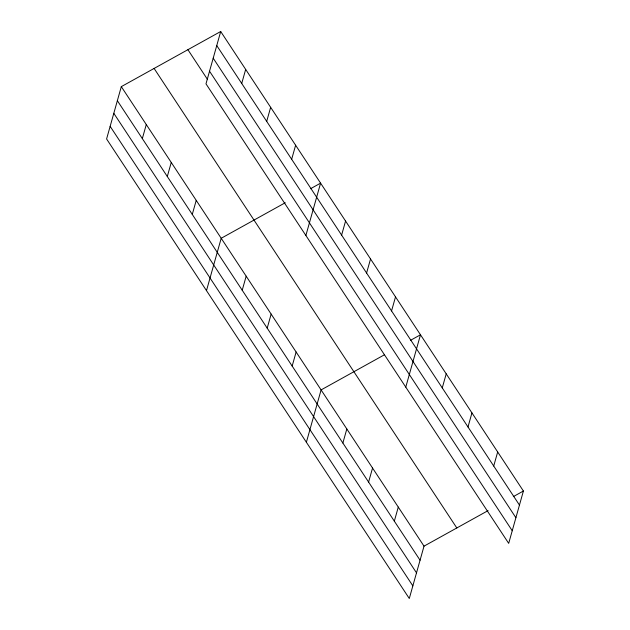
<?xml version="1.0" encoding="UTF-8"?>
<svg xmlns="http://www.w3.org/2000/svg" width="630" height="630" viewBox="0 0 630 630"><rect width="100%" height="100%" fill="white"/><g stroke="black" fill="none" stroke-linecap="round" stroke-linejoin="round"><path stroke-width="0.94" d="M220.705 31.5L205.986 83.845L508.694 543.367L523.404 491.03L220.705 31.5L121.306 86.633L106.596 138.97L409.295 598.5L424.014 546.155L488.069 510.623M142.333 138.6L146.286 124.543M167.304 176.51L171.258 162.453M192.276 214.42L196.229 200.364M241.723 83.467L245.676 69.41M206.49 290.619L221.201 238.274L285.256 202.742M266.695 121.377L270.648 107.32M242.219 290.241L246.173 276.184M291.666 159.288L295.62 145.231M267.199 328.151L271.144 314.094M305.881 235.486L320.591 183.141L310.503 188.74M292.17 366.061L296.116 352.005M341.618 235.116L345.571 221.051M306.377 442.26L321.095 389.915L384.308 354.855M366.589 273.026L370.542 258.969M342.87 443.032L346.823 428.975M391.561 310.936L395.514 296.88M368.597 482.092L372.55 468.035M405.775 387.135L420.486 334.79L410.39 340.389M394.333 521.152L398.278 507.095M442.26 387.907L446.213 373.85M467.995 426.967L471.941 412.91M493.723 466.027L497.676 451.97M513.308 496.621L523.404 491.03M216.751 45.557L519.451 505.087M213.2 58.188L515.899 517.718M209.538 71.206L512.245 530.736M187.905 49.691L207.561 79.537M154.106 68.434L456.813 527.964M121.306 86.633L424.014 546.155M117.361 100.69L420.06 560.212M113.809 113.321L416.509 572.851M110.148 126.339L412.847 585.869"/></g></svg>
